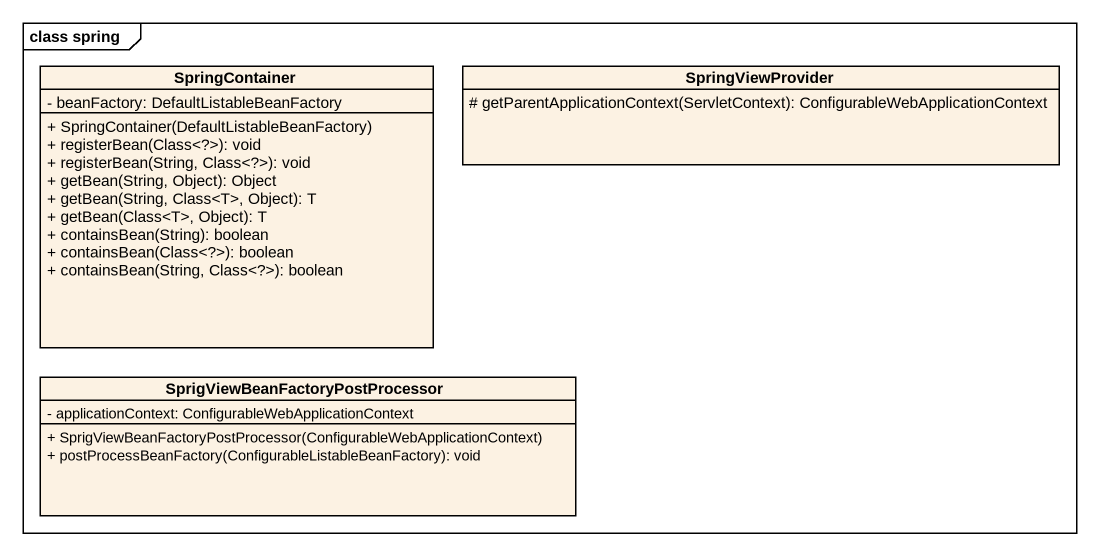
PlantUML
@startuml
mainframe class spring
hide circle
hide empty members
skinparam classAttributeIconSize 0
class SpringContainer {
  - beanFactory: DefaultListableBeanFactory
  + SpringContainer(DefaultListableBeanFactory)
  + registerBean(Class<?>): void
  + registerBean(String, Class<?>): void
  + getBean(String, Object): Object
  + getBean(String, Class<T>, Object): T
  + getBean(Class<T>, Object): T
  + containsBean(String): boolean
  + containsBean(Class<?>): boolean
  + containsBean(String, Class<?>): boolean
}
class SpringViewProvider {
  # getParentApplicationContext(ServletContext): ConfigurableWebApplicationContext
}
class "SprigViewBeanFactoryPostProcessor" as SprigViewBeanFactoryPostProc {
  - applicationContext: ConfigurableWebApplicationContext
  + SprigViewBeanFactoryPostProcessor(ConfigurableWebApplicationContext)
  + postProcessBeanFactory(ConfigurableListableBeanFactory): void
}
@enduml
